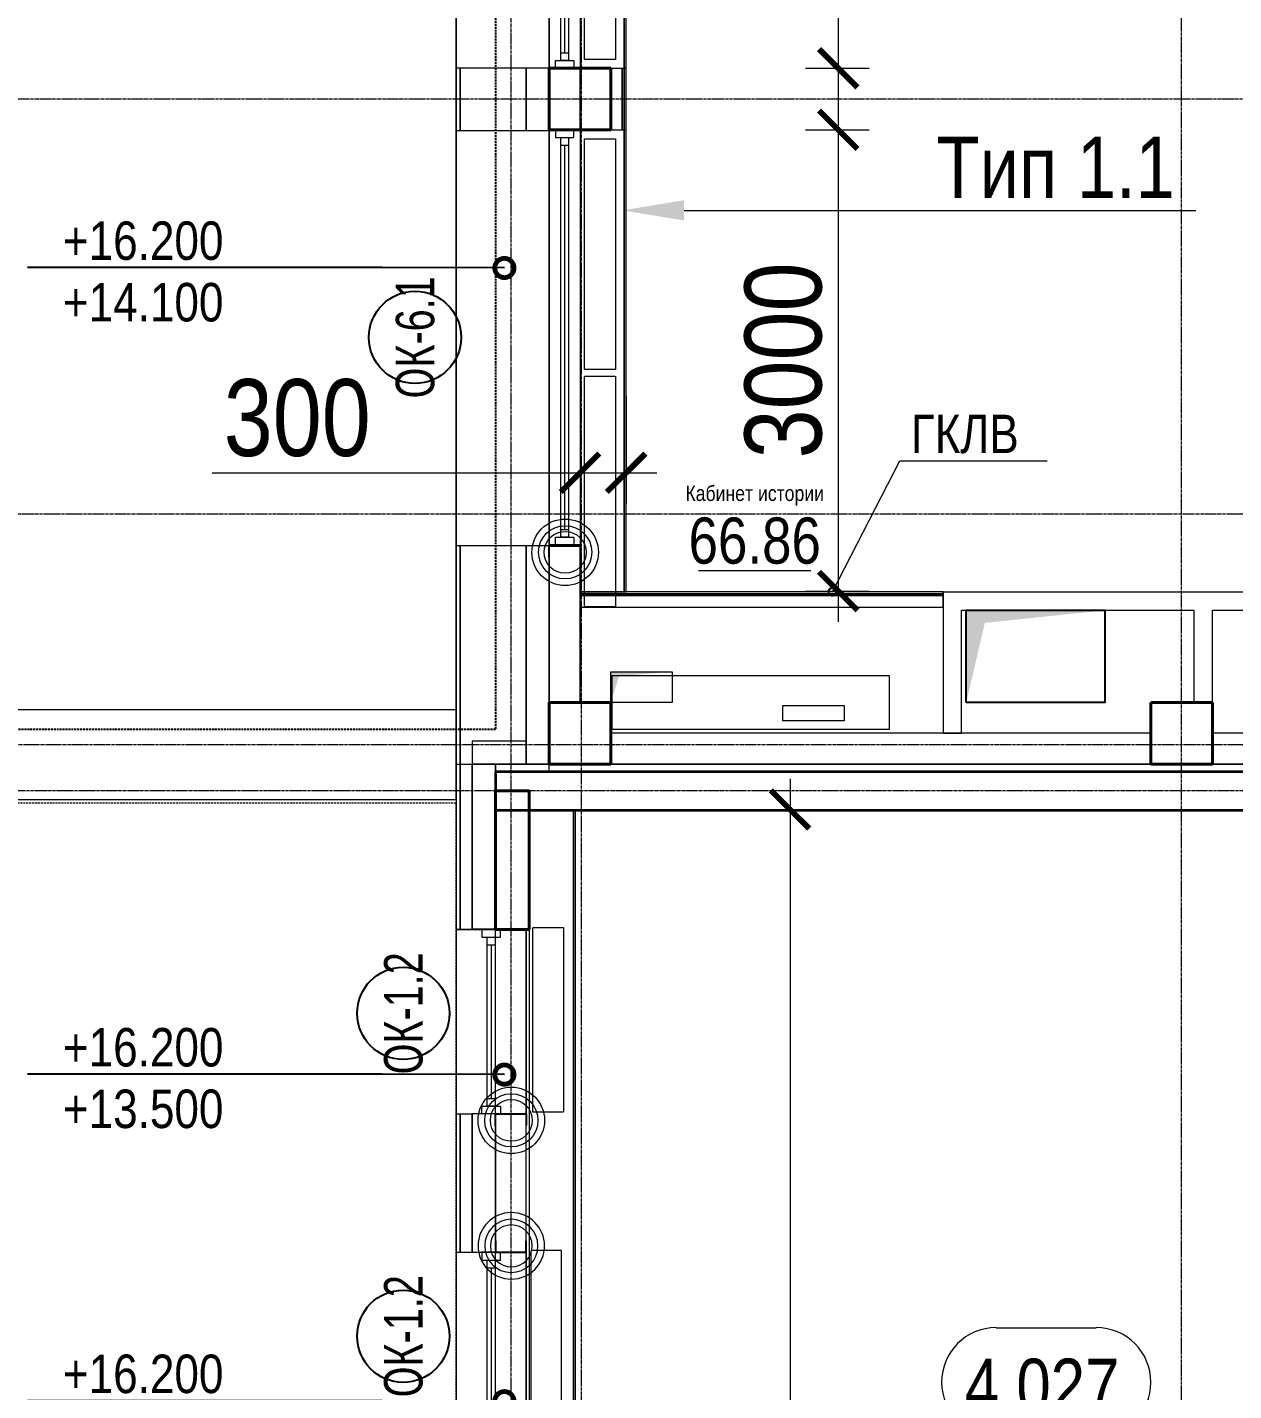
# Model space of a CAD drawing. Header units: millimetres. Extents: x -65509 to 912790, y 446 to 713294.
# Drawn here: x 432058 to 439900, y 570783 to 579650 of the extents above; entities that cross this region are included whole.
import ezdxf
from ezdxf import colors
from ezdxf.entities.mleader import LeaderData, LeaderLine
from ezdxf.enums import TextEntityAlignment as Align
from ezdxf.math import Vec2, Vec3

# ---------------------------------------------------------------- set-up
doc = ezdxf.new("R2010")
doc.units = ezdxf.units.MM
for name, pattern in [('CENTER2', [28.575, 19.05, -3.175, 3.175, -3.175]), ('DASHED', [19.05, 12.7, -6.35]), ('HIDDEN2', [4.7625, 3.175, -1.5875])]:
    doc.linetypes.add(name, pattern=pattern)
doc.layers.get('Defpoints').update_dxf_attribs({"color": 250})
for name, color, linetype, lineweight in [('A-AREA', 250, 'Continuous', 15), ('A-Wall_Материал_Газоблок_Контур', 250, 'Continuous', 0), ('АР_Area', 250, 'Continuous', 5), ('АР_Колонны', 250, 'Continuous', 30), ('АР_Окна', 250, 'Continuous', 5), ('АР_Окна марка', 250, 'Continuous', 9), ('АР_площадь пом', 250, 'Continuous', 5), ('АР_Размеры обшивки', 250, 'Continuous', 5), ('АР_Стены ЖБ', 250, 'Continuous', 35), ('АР_Стены кирпич', 250, 'Continuous', 20), ('АР_Стены ПЕНОблок', 250, 'Continuous', 20), ('АР_Стены_дефшов', 250, 'Continuous', 0), ('АР_Тонкая', 250, 'Continuous', 5), ('АР_Утеплитель', 250, 'Continuous', 0), ('АР_ФАСАД', 250, 'Continuous', 9), ('Зашивки ГКЛ на всю высоту', 250, 'Continuous', 25), ('КМ_Фахверки', 250, 'Continuous', 25), ('Марка окна', 250, 'Continuous', 25), ('ОВ_коллекторы', 250, 'Continuous', 25), ('ОВ_Отопление', 250, 'Continuous', 5), ('ОВ_Шахты_блок 4.1', 250, 'Continuous', 25), ('Размеры зашивки ГКЛ', 250, 'Continuous', 0), ('РД_Оси_100', 250, 'Continuous', 0)]:
    doc.layers.add(name, color=color, linetype=linetype, lineweight=lineweight)
doc.layers.add('АР_Делит', color=250, linetype='Continuous', lineweight=0, plot=False)
doc.layers.add('РД_Витраж_проем', color=250, linetype='Continuous', lineweight=0, plot=False)
doc.layers.add('АР_Отопительные приборы', color=1, linetype='HIDDEN2', lineweight=0, true_color=0xff0000)
doc.layers.add('Зашивка радиаторов тип 1 (фанера и МДФ)', color=7, linetype='Continuous', lineweight=0, true_color=0x000085)
doc.styles.add('Arial_09', font='ARIALN.TTF', dxfattribs={"width": 0.9})
doc.styles.add('Isocpeur3', font='isocpeur.ttf')
doc.styles.add('style1', font='ARIALN.TTF')
doc.dimstyles.new('Dim200_ареал', dxfattribs={"dimscale": 100, "dimtxt": 5, "dimasz": 2.5, "dimexe": 2, "dimexo": 2, "dimgap": 1, "dimtad": 1, "dimzin": 12, "dimdsep": 46, "dimtxsty": 'style1', "dimblk": 'ARCHTICK', "dimcen": 3, "dimdle": 2, "dimclrd": 256, "dimclre": 256, "dimaunit": 1, "dimadec": 0, "dimazin": 3, "dimtfac": 1, "dimtmove": 1, "dimatfit": 3, "dimldrblk": 'OPEN30', "dimfxl": 5, "dimfxlon": 1, "dimtolj": 1, "dimtzin": 0, "dimlwd": 9, "dimlwe": 9, "dimarcsym": 0})

# ---------------------------------------------------------------- blocks, each defined once
blk = doc.blocks.new('otv')
at = {"linetype": 'Continuous'}
blk.add_lwpolyline([(0, -1), (0, 0), (1, 0), (1, -1)], close=True, dxfattribs=at)
blk.add_solid([(0, -1), (0, 0), (0.1346, -0.1366), (1, 0)], dxfattribs=at)
blk = doc.blocks.new('_DotSmall')
at = {"color": 0, "linetype": 'ByBlock', "const_width": 0.5}
blk.add_lwpolyline([(-0.0625, 0, 1), (0.0625, 0, 1)], format="xyb", close=True, dxfattribs=at)
blk = doc.blocks.new('Ф_пеноблок 200')
at = {"layer": 'АР_Делит', "color": 1}
for radius in [216.3, 173, 136.2]:
    blk.add_circle((103.4, -41.9), radius, dxfattribs=at)
at = {"layer": 'КМ_Фахверки'}
blk.add_lwpolyline([(0, -75), (0, 0), (200, 0), (200, -75)], dxfattribs=at)
blk = doc.blocks.new('СОШ_2200_АР_ОСИ_М100_28.05.24')
at = {"layer": 'АР_Делит', "color": 5, "linetype": 'DASHED'}
blk.add_lwpolyline([(114955, 135155), (114955, -355), (93595.036, -355), (93595.036, 13855), (94145, 13855), (94145, 68320), (66055, 68320), (66055, 13857.73), (83455, 13857.73), (83455, -355), (45245, -355), (45245, 13145), (44695, 13145), (44695, 26755), (45245, 26755), (45245, 68320), (20455, 68320), (20455, 26755), (27955, 26755), (27955, 13145), (-355, 13145), (-355, 100855), (37145, 100855), (37145, 129155)], dxfattribs=at)
at = {"layer": 'РД_Оси_100', "linetype": 'CENTER2'}
for p, q in [((49960, -6155), (49960, 139938.679)), ((-5954.958, 72900), (95715.503, 72900))]:
    blk.add_line(p, q, dxfattribs=at)
for points in [[(45530, 139938.679), (45600, 139538.679), (45600, -6163.457)], [(46060, -6163.105), (46060, 139538.679), (46130, 139938.679)], [(119910, 70200), (-5954.958, 70200)], [(95715.503, 68700), (-5454.958, 68700), (-5954.958, 68850)], [(78274.959, 68400), (-5454.958, 68400), (-5954.958, 68250)]]:
    blk.add_lwpolyline(points, dxfattribs=at)
blk = doc.blocks.new('Bottom_L_1200')
at = {"layer": 'АР_Отопительные приборы'}
blk.add_lwpolyline([(600, -100), (-600, -100), (-600, 100), (600, 100)], close=True, dxfattribs=at)
blk = doc.blocks.new('Bottom_R_1200')
at = {"layer": 'АР_Отопительные приборы'}
blk.add_lwpolyline([(-600, -100), (600, -100), (600, 100), (-600, 100)], close=True, dxfattribs=at)
blk = doc.blocks.new('Bottom_L_1500')
at = {"layer": 'АР_Отопительные приборы'}
blk.add_lwpolyline([(750, -100), (-750, -100), (-750, 100), (750, 100)], close=True, dxfattribs=at)
blk = doc.blocks.new('_ArchTick')
at = {"color": 0, "linetype": 'ByBlock', "const_width": 0.15}
blk.add_lwpolyline([(-0.5, -0.5), (0.5, 0.5)], dxfattribs=at)
blk = doc.blocks.new('*D682')
at = {"layer": 'Defpoints', "color": 0, "lineweight": 25, "transparency": 16777216}
for p in [(436602.9, 574563.3), (436602.9, 565483.3), (437015.9, 565483.3)]:
    blk.add_point(p, dxfattribs=at)
at = {"layer": 'АР_Размеры обшивки', "lineweight": 9, "transparency": 16777216}
for p, q in [((437015.9, 574763.3), (437015.9, 565283.3)), ((436802.9, 574563.3), (437215.9, 574563.3)), ((436802.9, 565483.3), (437215.9, 565483.3))]:
    blk.add_line(p, q, dxfattribs=at)
at = {"layer": 'АР_Размеры обшивки', "lineweight": 9, "transparency": 16777216, "xscale": 250, "yscale": 250, "zscale": 250}
for p, rotation in [((437015.9, 574563.3), 90), ((437015.9, 565483.3), 270)]:
    blk.add_blockref('_ArchTick', p, dxfattribs=dict(at, rotation=rotation))
at = {"layer": 'АР_Размеры обшивки', "color": 0, "transparency": 16777216, "insert": (436660.6, 570023.3), "char_height": 500, "attachment_point": 5, "rotation": 90, "style": 'style1'}
blk.add_mtext('\\A1;9080', dxfattribs=at)
blk = doc.blocks.new('_Open30')
at = {"color": 0, "linetype": 'ByBlock', "lineweight": -2}
for p, q in [((-1, 0.268), (0, 0)), ((0, 0), (-1, -0.268)), ((0, 0), (-1, 0))]:
    blk.add_line(p, q, dxfattribs=at)
blk = doc.blocks.new('*D734')
at = {"layer": 'Defpoints', "color": 0, "lineweight": 25, "transparency": 16777216}
for p in [(435650.9, 577577.8), (435950.9, 577577.8), (435950.9, 576752.8)]:
    blk.add_point(p, dxfattribs=at)
at = {"layer": 'АР_Размеры обшивки', "lineweight": 9, "transparency": 16777216}
for p, q in [((435650.9, 577252.8), (435650.9, 576552.8)), ((435950.9, 577252.8), (435950.9, 576552.8)), ((433260.8, 576752.8), (435650.9, 576752.8)), ((435450.9, 576752.8), (436150.9, 576752.8))]:
    blk.add_line(p, q, dxfattribs=at)
at = {"layer": 'АР_Размеры обшивки', "lineweight": 9, "transparency": 16777216, "xscale": 250, "yscale": 250, "zscale": 250, "rotation": 180}
blk.add_blockref('_ArchTick', (435650.9, 576752.8), dxfattribs=at)
at = {"layer": 'АР_Размеры обшивки', "lineweight": 9, "transparency": 16777216, "xscale": 250, "yscale": 250, "zscale": 250}
blk.add_blockref('_ArchTick', (435950.9, 576752.8), dxfattribs=at)
at = {"layer": 'АР_Размеры обшивки', "color": 0, "transparency": 16777216, "insert": (433812.9, 577108.1), "char_height": 500, "attachment_point": 5, "style": 'style1'}
blk.add_mtext('\\A1;300', dxfattribs=at)
blk = doc.blocks.new('*D735')
at = {"layer": 'Defpoints', "color": 0, "lineweight": 25, "transparency": 16777216}
for p in [(436916.2, 578983.3), (436916.2, 575983.5), (437329.2, 575983.5)]:
    blk.add_point(p, dxfattribs=at)
at = {"layer": 'АР_Размеры обшивки', "lineweight": 9, "transparency": 16777216}
for p, q in [((437329.2, 579183.3), (437329.2, 575783.5)), ((437116.2, 578983.3), (437529.2, 578983.3)), ((437116.2, 575983.5), (437529.2, 575983.5))]:
    blk.add_line(p, q, dxfattribs=at)
at = {"layer": 'АР_Размеры обшивки', "lineweight": 9, "transparency": 16777216, "xscale": 250, "yscale": 250, "zscale": 250}
for p, rotation in [((437329.2, 578983.3), 90), ((437329.2, 575983.5), 270)]:
    blk.add_blockref('_ArchTick', p, dxfattribs=dict(at, rotation=rotation))
at = {"layer": 'АР_Размеры обшивки', "color": 0, "transparency": 16777216, "insert": (436973.9, 577483.4), "char_height": 500, "attachment_point": 5, "rotation": 90, "style": 'style1'}
blk.add_mtext('\\A1;3000', dxfattribs=at)
blk = doc.blocks.new('*D736')
at = {"layer": 'Defpoints', "color": 0, "lineweight": 25, "transparency": 16777216}
for p in [(436916.2, 584733.3), (436916.2, 579383.3), (437329.2, 579383.3)]:
    blk.add_point(p, dxfattribs=at)
at = {"layer": 'АР_Размеры обшивки', "lineweight": 9, "transparency": 16777216}
for p, q in [((437329.2, 584933.3), (437329.2, 579183.3)), ((437116.2, 584733.3), (437529.2, 584733.3)), ((437116.2, 579383.3), (437529.2, 579383.3))]:
    blk.add_line(p, q, dxfattribs=at)
at = {"layer": 'АР_Размеры обшивки', "lineweight": 9, "transparency": 16777216, "xscale": 250, "yscale": 250, "zscale": 250}
for p, rotation in [((437329.2, 584733.3), 90), ((437329.2, 579383.3), 270)]:
    blk.add_blockref('_ArchTick', p, dxfattribs=dict(at, rotation=rotation))
at = {"layer": 'АР_Размеры обшивки', "color": 0, "transparency": 16777216, "insert": (436973.9, 582058.3), "char_height": 500, "attachment_point": 5, "rotation": 90, "style": 'style1'}
blk.add_mtext('\\A1;5350', dxfattribs=at)
blk = doc.blocks.new('MOK-МаркаПом_овал_ареал')
for p, q in [((-2.986, 3.764), (3.522, 3.764)), ((-2.75, -3), (2.75, -3))]:
    blk.add_line(p, q)
for centre, radius, start, end in [((-2.986, 0.215), 3.55, 90, 270), ((3.522, 0.215), 3.55, 270, 90), ((-7.411, 0), 7.161, 0, 0.00095)]:
    blk.add_arc(centre, radius, start, end)
at = {"color": 0, "style": 'style1'}
blk.add_attdef('АР-ПОМЕЩЕНИЕ:НОМЕР', text='', height=3, dxfattribs=at).set_placement((0.261, 0), align=Align.MIDDLE)
blk = doc.blocks.new('MOK-МаркаПомещения1')
at = {"layer": 'A-AREA', "color": 0}
blk.add_line((-3.651, -1.944), (3.649, -1.944), dxfattribs=at)
at = {"layer": 'A-AREA', "color": 0, "style": 'style1'}
blk.add_attdef('АР-ПОМЕЩЕНИЕ:ПЛОЩАДЬ', text='', height=3, dxfattribs=at).set_placement((0, 0), align=Align.MIDDLE)
at = {"layer": 'Defpoints', "style": 'style1', "flags": 8}
blk.add_attdef('АР-ПОМЕЩЕНИЕ:НАИМЕНОВАНИЕ', text='', height=1, dxfattribs=at).set_placement((0, 2.956), align=Align.MIDDLE)
blk = doc.blocks.new('МОК-Наименование')
at = {"layer": 'Defpoints'}
blk.add_circle((0, 0), 3, dxfattribs=at)
at = {"color": 0, "linetype": 'ByBlock', "lineweight": -2, "style": 'Isocpeur3', "width": 0.8, "flags": 4}
blk.add_attdef('АР-ОКНО:НАИМЕНОВАНИЕ', text='', height=2.5, dxfattribs=at).set_placement((0, 0), align=Align.MIDDLE)

msp = doc.modelspace()

# ---------------------------------------------------------------- linework, layer by layer
at = {"layer": 'A-Wall_Материал_Газоблок_Контур', "linetype": 'Continuous', "lineweight": 0}
for p, q in [((434846.03, 580883.318), (434846.031, 579383.318)), ((435451.031, 579383.319), (435451.03, 580883.319)), ((435451.032, 576277.395), (435451.031, 578977.395)), ((435300.882, 572583.318), (435300.882, 573784.008)), ((435300.882, 570483.318), (435300.882, 571683.318))]:
    msp.add_line(p, q, dxfattribs=at)
at = {"layer": 'АР_Делит'}
msp.add_lwpolyline([(434845.882, 574628.318), (434845.882, 597588.318), (504555.882, 597588.318)], dxfattribs=at)
msp.add_lwpolyline([(437660.882, 575083.318), (435860.882, 575083.318), (435860.882, 575433.318), (437660.882, 575433.318)], close=True, dxfattribs=at)
at = {"layer": 'АР_Колонны', "linetype": 'HIDDEN2', "lineweight": 25}
for p, q in [((435450.882, 579383.318), (435850.882, 579383.318)), ((435450.882, 578983.318), (435450.882, 579383.318)), ((435850.882, 579383.318), (435850.882, 578983.318)), ((435850.882, 578983.318), (435450.882, 578983.318)), ((435451.032, 575258.799), (435851.032, 575258.799)), ((435451.032, 574858.318), (435451.032, 575258.799)), ((435851.032, 575258.799), (435851.032, 574858.318)), ((439360.882, 575258.318), (439760.882, 575258.318)), ((439360.882, 574858.318), (439360.882, 575258.318)), ((439760.882, 575258.318), (439760.882, 574858.318)), ((435851.032, 574858.318), (435451.032, 574858.318)), ((439760.882, 574858.318), (439360.882, 574858.318)), ((435100.882, 574683.318), (435320.882, 574683.318)), ((435100.882, 573783.318), (435100.882, 574683.318)), ((435320.882, 574683.318), (435320.882, 573783.318)), ((435320.882, 573783.318), (435100.882, 573783.318))]:
    msp.add_line(p, q, dxfattribs=at)
at = {"layer": 'АР_Колонны', "linetype": 'Continuous', "lineweight": 35}
for p, q in [((435850.882, 579383.318), (435450.882, 579383.318)), ((435450.882, 579383.318), (435450.882, 578983.318)), ((435850.882, 578983.318), (435850.882, 579383.318)), ((435450.882, 578983.318), (435850.882, 578983.318)), ((435851.032, 575258.799), (435451.032, 575258.799)), ((435451.032, 575258.799), (435451.032, 574858.318)), ((435851.032, 574858.318), (435851.032, 575258.799)), ((439760.882, 575258.318), (439360.882, 575258.318)), ((439360.882, 575258.318), (439360.882, 574858.318)), ((439760.882, 574858.318), (439760.882, 575258.318)), ((435451.032, 574858.318), (435851.032, 574858.318)), ((439360.882, 574858.318), (439760.882, 574858.318)), ((435320.882, 574683.318), (435100.882, 574683.318)), ((435100.882, 574683.318), (435100.882, 573783.318)), ((435320.882, 573783.318), (435320.882, 574683.318)), ((435100.882, 573783.318), (435320.882, 573783.318))]:
    msp.add_line(p, q, dxfattribs=at)
at = {"layer": 'АР_Окна', "linetype": 'Continuous', "lineweight": 5}
for p, q in [((435451.07, 580883.32), (435451.06, 579383.32)), ((435651.07, 580883.318), (435651.06, 579383.318)), ((435551.07, 580783.319), (435551.061, 579483.319)), ((435526.061, 579483.319), (435576.061, 579483.319)), ((435451.057, 578983.32), (435451.039, 576283.32)), ((435651.057, 578983.318), (435651.039, 576283.318)), ((435526.057, 578883.319), (435576.057, 578883.319)), ((435551.057, 578883.319), (435551.04, 576383.319)), ((435526.04, 576383.319), (435576.04, 576383.319)), ((435300.882, 573783.318), (435300.882, 572583.318)), ((435048.382, 573683.318), (435098.382, 573683.318)), ((435300.882, 571683.318), (435300.882, 570483.318)), ((435048.382, 571583.318), (435098.382, 571583.318))]:
    msp.add_line(p, q, dxfattribs=at)
for points in [[(435526.07, 580833.319), (435576.07, 580833.319), (435576.06, 579433.319), (435526.06, 579433.319)], [(435611.06, 579433.319), (435611.06, 579383.319), (435491.06, 579383.319), (435491.06, 579433.319)], [(435611.057, 578933.319), (435611.057, 578983.319), (435491.057, 578983.319), (435491.057, 578933.319)], [(435526.057, 578933.319), (435576.057, 578933.319), (435576.039, 576333.319), (435526.039, 576333.319)], [(435611.039, 576333.319), (435611.039, 576283.319), (435491.039, 576283.319), (435491.039, 576333.319)], [(435133.382, 573733.318), (435133.382, 573783.318), (435013.382, 573783.318), (435013.382, 573733.318)], [(435133.382, 571633.318), (435133.382, 571683.318), (435013.382, 571683.318), (435013.382, 571633.318)]]:
    msp.add_lwpolyline(points, close=True, dxfattribs=at)
at = {"layer": 'АР_Стены ЖБ', "linetype": 'Continuous', "lineweight": 40}
for p, q in [((435850.882, 579383.318), (435450.882, 579383.318)), ((435450.882, 579383.318), (435450.882, 578983.318)), ((435850.882, 578983.318), (435850.882, 579383.318)), ((435450.882, 578983.318), (435850.882, 578983.318)), ((435851.032, 575258.799), (435451.032, 575258.799)), ((435451.032, 575258.799), (435451.032, 574858.318)), ((435851.032, 574858.318), (435851.032, 575258.799)), ((439760.882, 575258.318), (439360.882, 575258.318)), ((439360.882, 575258.318), (439360.882, 574858.318)), ((439760.882, 574858.318), (439760.882, 575258.318)), ((435451.032, 574858.318), (435851.032, 574858.318)), ((439360.882, 574858.318), (439760.882, 574858.318)), ((435320.882, 574683.318), (435100.882, 574683.318)), ((435100.882, 574683.318), (435100.882, 573783.318)), ((435320.882, 573783.318), (435320.882, 574683.318)), ((435100.882, 573783.318), (435320.882, 573783.318))]:
    msp.add_line(p, q, dxfattribs=at)
at = {"layer": 'АР_Стены ЖБ', "linetype": 'Continuous', "lineweight": 35}
for p, q in [((435100.882, 574808.318), (435100.882, 574558.318)), ((443990.882, 574808.318), (435100.882, 574808.318)), ((435100.882, 574558.318), (443990.882, 574558.318))]:
    msp.add_line(p, q, dxfattribs=at)
at = {"layer": 'АР_Стены кирпич', "linetype": 'Continuous', "lineweight": 20}
for p, q in [((438010.875, 575978.318), (438010.874, 575058.325)), ((438010.875, 575978.318), (443200.882, 575978.318)), ((438130.874, 575058.325), (438130.875, 575858.318)), ((438130.875, 575858.318), (439640.882, 575858.318)), ((439640.882, 575858.318), (439640.882, 575258.324)), ((439760.882, 575858.318), (443200.882, 575858.318)), ((439760.882, 575258.324), (439760.882, 575858.318)), ((439640.882, 575258.324), (439760.882, 575258.324)), ((438010.874, 575058.325), (438130.874, 575058.325))]:
    msp.add_line(p, q, dxfattribs=at)
at = {"layer": 'АР_Стены ПЕНОблок', "linetype": 'Continuous', "lineweight": 20}
for p, q in [((435451.06, 579383.32), (435451.057, 578983.32)), ((435651.06, 579383.318), (435451.06, 579383.32)), ((435651.057, 578983.318), (435651.06, 579383.318)), ((435451.057, 578983.32), (435651.057, 578983.318)), ((435451.039, 576283.32), (435451.032, 575258.801)), ((435651.039, 576283.318), (435451.039, 576283.32)), ((435651.032, 575258.799), (435651.039, 576283.318)), ((435451.032, 575258.801), (435651.032, 575258.799)), ((435851.032, 575058.318), (435851.032, 574858.318)), ((439360.882, 575058.318), (435851.032, 575058.318)), ((439360.882, 574858.318), (439360.882, 575058.318)), ((439760.882, 575058.318), (439760.882, 574858.318)), ((442500.882, 575058.318), (439760.882, 575058.318)), ((435851.032, 574858.318), (439360.882, 574858.318)), ((439760.882, 574858.318), (442500.882, 574858.318)), ((435300.882, 573784.008), (435100.882, 573784.008)), ((435100.882, 573784.008), (435100.882, 573783.318)), ((435100.882, 573783.318), (435300.882, 573783.318)), ((435300.882, 573783.318), (435300.882, 573784.008)), ((435300.882, 571683.318), (435300.882, 572583.318)), ((435100.882, 571683.318), (435300.882, 571683.318))]:
    msp.add_line(p, q, dxfattribs=at)
at = {"layer": 'АР_Стены_дефшов', "linetype": 'Continuous', "lineweight": 0}
for p, q in [((435100.882, 574858.318), (435100.882, 574808.318)), ((443990.882, 574858.318), (435100.882, 574858.318)), ((435100.882, 574808.318), (443990.882, 574808.318))]:
    msp.add_line(p, q, dxfattribs=at)
at = {"layer": 'АР_Тонкая', "linetype": 'Continuous', "lineweight": 5}
for p, q in [((434871.031, 579383.318), (434846.031, 579383.318)), ((434846.031, 579383.318), (434846.031, 578977.395)), ((435301.031, 579383.319), (434871.031, 579383.318)), ((434871.031, 579383.318), (434871.031, 578977.395)), ((434871.031, 578977.395), (434871.031, 579383.318)), ((435301.031, 578977.395), (435301.031, 579383.319)), ((434846.031, 578977.395), (434871.031, 578977.395)), ((434871.031, 578977.395), (435301.031, 578977.395)), ((434871.032, 576277.395), (434846.032, 576277.395)), ((434846.032, 576277.395), (434846.032, 574858.318)), ((435301.032, 576277.395), (434871.032, 576277.395)), ((434871.032, 576277.395), (434871.032, 574858.318)), ((434871.032, 574858.318), (434871.032, 576277.395)), ((435301.032, 574858.318), (435301.032, 576277.395)), ((434845.878, 574858.287), (434950.878, 574858.288)), ((434845.878, 574858.287), (434845.882, 573783.317)), ((434846.032, 574858.318), (434871.032, 574858.318)), ((434870.878, 574858.287), (434870.882, 573783.317)), ((434870.882, 573783.317), (434870.878, 574858.287)), ((434871.032, 574858.318), (435301.032, 574858.318)), ((434950.882, 573783.318), (434950.878, 574858.288)), ((434845.882, 573784.008), (434950.882, 573784.008)), ((434845.882, 573784.008), (434845.882, 573783.318)), ((434845.882, 573783.318), (434950.882, 573783.318)), ((434845.882, 573783.317), (434950.882, 573783.318)), ((434870.882, 573784.008), (434870.882, 573783.318)), ((434870.882, 573783.318), (434870.882, 573784.008)), ((434950.882, 573783.318), (434950.882, 573784.008)), ((434845.882, 571683.318), (434950.882, 571683.318))]:
    msp.add_line(p, q, dxfattribs=at)
at = {"layer": 'АР_Утеплитель', "linetype": 'Continuous', "lineweight": 0}
for p, q in [((435451.031, 579383.319), (435301.031, 579383.319)), ((435301.031, 579383.319), (435301.031, 578977.395)), ((435451.031, 578977.395), (435451.031, 579383.319)), ((435301.031, 578977.395), (435451.031, 578977.395)), ((435451.032, 576277.395), (435301.032, 576277.395)), ((435301.032, 576277.395), (435301.032, 574858.318)), ((435451.032, 574858.318), (435451.032, 576277.395)), ((435303.366, 575008.306), (434950.851, 575008.275)), ((434950.851, 575008.275), (434950.864, 574858.275)), ((435303.379, 574858.306), (435303.366, 575008.306)), ((434950.864, 574858.275), (435303.379, 574858.306)), ((435100.878, 574858.288), (434950.878, 574858.288)), ((434950.878, 574858.288), (434950.882, 573783.318)), ((435100.882, 573783.318), (435100.878, 574858.288)), ((435301.032, 574858.318), (435451.032, 574858.318)), ((435100.882, 573784.008), (434950.882, 573784.008)), ((434950.882, 573784.008), (434950.882, 573783.318)), ((434950.882, 573783.318), (435100.882, 573783.318)), ((434950.882, 573783.318), (435100.882, 573783.318)), ((435100.882, 573783.318), (435100.882, 573784.008)), ((434950.882, 571683.318), (435100.882, 571683.318))]:
    msp.add_line(p, q, dxfattribs=at)
at = {"layer": 'Зашивка радиаторов тип 1 (фанера и МДФ)', "linetype": 'Continuous', "lineweight": 0}
for p, q in [((435651.098, 584733.318), (435651.179, 579383.319)), ((435938.679, 579383.323), (435938.598, 584733.323)), ((435938.598, 584733.323), (435938.679, 579383.323)), ((435951.179, 579383.323), (435951.098, 584733.323)), ((435651.179, 579383.319), (435951.179, 579383.323)), ((435651.179, 578983.318), (435651.133, 575978.549)), ((435651.179, 578983.318), (435951.179, 578983.313)), ((435938.633, 575978.548), (435938.679, 578983.313)), ((435938.679, 578983.313), (435938.633, 575978.548)), ((435951.133, 575978.548), (435951.179, 578983.313)), ((435651.133, 575978.549), (435951.133, 575978.548)), ((435320.882, 574558.318), (435320.769, 565483.262)), ((435320.882, 574558.318), (435620.882, 574558.315)), ((435608.269, 565483.258), (435608.382, 574558.315)), ((435608.382, 574558.315), (435608.269, 565483.258)), ((435620.769, 565483.258), (435620.882, 574558.315))]:
    msp.add_line(p, q, dxfattribs=at)
at = {"layer": 'Зашивки ГКЛ на всю высоту', "linetype": 'Continuous', "lineweight": 0}
for p, q in [((435850.88, 579383.318), (435950.88, 579383.319)), ((435850.88, 579383.318), (435850.882, 578983.318)), ((435925.88, 579383.319), (435925.882, 578983.318)), ((435925.882, 578983.318), (435925.88, 579383.319)), ((435938.38, 579383.319), (435938.382, 578983.318)), ((435938.382, 578983.318), (435938.38, 579383.319)), ((435950.882, 578983.318), (435950.88, 579383.319)), ((435850.882, 578983.318), (435950.882, 578983.318)), ((435650.846, 575878.549), (435650.847, 575978.549)), ((435650.846, 575966.049), (435651.133, 575966.049)), ((435651.133, 575966.049), (435650.846, 575966.049)), ((435651.133, 575978.549), (435650.847, 575978.549)), ((438010.875, 575978.539), (435651.133, 575978.549)), ((435651.133, 575966.049), (438010.875, 575966.039)), ((438010.875, 575966.039), (435651.133, 575966.049)), ((438010.874, 575878.539), (438010.875, 575978.539)), ((435650.846, 575953.549), (435651.133, 575953.549)), ((435651.133, 575953.549), (435650.846, 575953.549)), ((435650.846, 575878.549), (435651.133, 575878.549)), ((435651.133, 575953.549), (438010.875, 575953.539)), ((438010.875, 575953.539), (435651.133, 575953.549)), ((435651.133, 575878.549), (438010.874, 575878.539))]:
    msp.add_line(p, q, dxfattribs=at)
at = {"layer": 'ОВ_коллекторы', "lineweight": 5}
msp.add_lwpolyline([(437368.383, 575139.826), (436968.383, 575139.826), (436968.383, 575239.826), (437368.383, 575239.826)], close=True, dxfattribs=at)
at = {"layer": 'РД_Витраж_проем', "linetype": 'Continuous', "lineweight": 0}
for p, q in [((434846.03, 580883.318), (434846.031, 579383.318)), ((435451.03, 580883.319), (435451.031, 579383.319)), ((435451.031, 578977.395), (435451.032, 576277.395))]:
    msp.add_line(p, q, dxfattribs=at)

# ---------------------------------------------------------------- block references
at = {"layer": 'АР_Area', "linetype": 'Continuous', "lineweight": 5}
ref = msp.add_blockref('MOK-МаркаПом_овал_ареал', (438654.426, 570816.933), dxfattribs=dict(at, xscale=100, yscale=100, zscale=100))
ref.add_attrib('АР-ПОМЕЩЕНИЕ:НОМЕР', '4.027', dxfattribs={"layer": '0', "color": 0, "height": 350, "style": 'style1'}).set_placement((438654.426, 570816.933), align=Align.MIDDLE)
ref.add_attrib('АР-ПОМЕЩЕНИЕ:НАИМЕНОВАНИЕ', 'Кабинет русского языка и литературы', dxfattribs={"layer": 'Defpoints', "color": 2, "height": 100, "style": 'style1'}).set_placement((438645.011, 570335.54), align=Align.MIDDLE)
at = {"layer": 'АР_Отопительные приборы'}
for name, p, rotation in [('Bottom_L_1500', (435781.046, 580189.132), 270), ('Bottom_L_1500', (435781.046, 578173.696), 270), ('Bottom_L_1500', (435781.046, 576630.057), 269.9999999999936), ('Bottom_L_1200', (435443.32, 573194.551), 270), ('Bottom_R_1200', (435430.882, 571094.551), 270)]:
    msp.add_blockref(name, p, dxfattribs=dict(at, rotation=rotation))
at = {"layer": 'АР_площадь пом', "linetype": 'Continuous', "lineweight": 5}
ref = msp.add_blockref('MOK-МаркаПомещения1', (436786.433, 576311.829), dxfattribs=dict(at, xscale=100, yscale=100, zscale=100))
ref.add_attrib('АР-ПОМЕЩЕНИЕ:НАИМЕНОВАНИЕ', 'Кабинет истории', dxfattribs={"layer": 'Defpoints', "height": 100, "style": 'style1'}).set_placement((436786.433, 576607.392), align=Align.MIDDLE)
ref.add_attrib('АР-ПОМЕЩЕНИЕ:ПЛОЩАДЬ', '66.86', dxfattribs={"layer": 'A-AREA', "color": 0, "height": 300, "style": 'style1'}).set_placement((436786.433, 576311.829), align=Align.MIDDLE)
at = {"layer": 'КМ_Фахверки'}
msp.add_blockref('Ф_пеноблок 200', (435450.882, 576277.394), dxfattribs=at)
at = {"layer": 'КМ_Фахверки', "xscale": -1, "rotation": 180}
msp.add_blockref('Ф_пеноблок 200', (435100.882, 571683.318), dxfattribs=at)
msp.add_blockref('Ф_пеноблок 200', (435100.882, 571683.318), dxfattribs=at)
at = {"layer": 'ОВ_Отопление', "xscale": 400, "yscale": 200}
msp.add_blockref('otv', (435850.882, 575458.318), dxfattribs=at)
at = {"layer": 'ОВ_Шахты_блок 4.1', "xscale": 900, "yscale": 600}
msp.add_blockref('otv', (438160.875, 575858.318), dxfattribs=at)

# ---------------------------------------------------------------- dimensions: what is measured, and where the dimension line sits
at = {"layer": 'АР_Размеры обшивки'}
for base, p1, p2, picture, middle in [((437329.176, 579383.323), (436916.179, 584733.318), (436916.24, 579383.323), '*D736', (436973.89, 582058.32)), ((437329.176, 575983.548), (436916.179, 578983.313), (436916.204, 575983.548), '*D735', (436973.89, 577483.43)), ((437015.882, 565483.318), (436602.884, 574563.314), (436602.882, 565483.318), '*D682', (436660.596, 570023.316))]:
    dim = msp.add_linear_dim(base=base, p1=p1, p2=p2, angle=90, dimstyle='Dim200_ареал', override={"dimdec": 0}, dxfattribs=at)
    dim.commit()
    dim.dimension.update_dxf_attribs({"geometry": picture, "text_midpoint": middle})

# ---------------------------------------------------------------- leaders
at = {"layer": 'Марка окна', "lineweight": 0, "ltscale": 20}
ml = msp.add_multileader_mtext('Standard', dxfattribs=at)
ml.set_content('+16.200\\P+13.500', color=256, style='style1')
ml.set_leader_properties(color=256, linetype='ByLayer', lineweight=-1)
ml.set_arrow_properties(name='DOTSMALL')
ml.build(insert=Vec2(0, 0))
ml.multileader.update_dxf_attribs({"text_left_attachment_type": 6, "text_right_attachment_type": 6, "dogleg_length": 200, "arrow_head_size": 250})
ctx = ml.context
ctx.base_point, ctx.char_height, ctx.arrow_head_size, ctx.landing_gap_size, ctx.plane_origin = Vec3(432290.1, 572841.749), 250, 250, 0, Vec3(432685.077, 572157.222)
ctx.left_attachment, ctx.right_attachment = 6, 6
notes = []
notes.append((ctx, [(0, (1, 1, 0), (434365.177, 572841.749), (-1, 0), 1061.605, [(0, [(435159.291, 572839.078)], 0, [])])]))
ctx.mtext.insert, ctx.mtext.line_spacing_factor, ctx.mtext.flow_direction = Vec3(432290.1, 573141.749), 0.96, 5
ctx.mtext.has_bg_fill, ctx.mtext.bg_color, ctx.mtext.bg_scale_factor, ctx.mtext.bg_transparency, ctx.mtext.use_window_bg_color = 1, -1027028792, 1.5, 0, 1
ml = msp.add_multileader_mtext('Standard', dxfattribs=at)
ml.set_content('+16.200\\P+13.500', color=256, style='style1')
ml.set_leader_properties(color=256, linetype='ByLayer', lineweight=-1)
ml.set_arrow_properties(name='DOTSMALL')
ml.build(insert=Vec2(0, 0))
ml.multileader.update_dxf_attribs({"text_left_attachment_type": 6, "text_right_attachment_type": 6, "dogleg_length": 200, "arrow_head_size": 250})
ctx = ml.context
ctx.base_point, ctx.char_height, ctx.arrow_head_size, ctx.landing_gap_size, ctx.plane_origin = Vec3(432290.1, 570718.192), 250, 250, 0, Vec3(432685.077, 570033.665)
ctx.left_attachment, ctx.right_attachment = 6, 6
notes.append((ctx, [(0, (1, 1, 0), (434365.177, 570718.192), (-1, 0), 1061.605, [(0, [(435159.291, 570715.522)], 0, [])])]))
ctx.mtext.insert, ctx.mtext.line_spacing_factor, ctx.mtext.flow_direction = Vec3(432290.1, 571018.192), 0.96, 5
ctx.mtext.has_bg_fill, ctx.mtext.bg_color, ctx.mtext.bg_scale_factor, ctx.mtext.bg_transparency, ctx.mtext.use_window_bg_color = 1, -1027028792, 1.5, 0, 1
at = {"layer": 'Размеры зашивки ГКЛ'}
ml = msp.add_multileader_mtext('Standard', dxfattribs=at)
ml.set_content('\\pxsm1;Тип 1.1 ', color=(0, 0, 138), style='style1')
ml.set_leader_properties(color=256, linetype='ByLayer', lineweight=9)
ml.build(insert=Vec2(0, 0))
ml.multileader.update_dxf_attribs({"has_dogleg": 0, "text_left_attachment_type": 6, "text_right_attachment_type": 6, "text_bottom_attachment_type": 10, "dogleg_length": 25, "arrow_head_size": 400})
ctx = ml.context
ctx.base_point, ctx.char_height, ctx.arrow_head_size, ctx.landing_gap_size, ctx.plane_origin = Vec3(437918.042, 578459.086), 400, 400, 50, Vec3(430133.145, 585429.65)
ctx.left_attachment, ctx.right_attachment, ctx.top_attachment = 6, 6, 10
notes.append((ctx, [(0, (1, 1, 0), (437893.042, 578459.086), (1, 0), 25, [(1, [(435927.276, 578459.086)], 0, [])])]))
ctx.mtext.insert, ctx.mtext.width, ctx.mtext.defined_height, ctx.mtext.line_spacing_factor, ctx.mtext.flow_direction = Vec3(437968.042, 578939.086), 1668.44707, 600, 0.3, 5
ml = msp.add_multileader_mtext('Standard', dxfattribs=at)
ml.set_content('\\pxsm1;ГКЛВ', color=256, style='style1')
ml.set_leader_properties(color=256, linetype='ByLayer', lineweight=9)
ml.set_arrow_properties(name='DOTSMALL')
ml.build(insert=Vec2(0, 0))
ml.multileader.update_dxf_attribs({"text_left_attachment_type": 6, "text_right_attachment_type": 6, "text_bottom_attachment_type": 10, "dogleg_length": 25, "arrow_head_size": 100})
ctx = ml.context
ctx.base_point, ctx.char_height, ctx.arrow_head_size, ctx.landing_gap_size, ctx.plane_origin = Vec3(437753.882, 576830.318), 250, 100, 50, Vec3(428131.027, 584178.997)
ctx.left_attachment, ctx.right_attachment, ctx.top_attachment = 6, 6, 10
notes.append((ctx, [(0, (1, 1, 0), (437728.882, 576830.318), (1, 0), 25, [(1, [(437290.882, 575978.539)], 0, [])])]))
ctx.mtext.insert, ctx.mtext.width, ctx.mtext.defined_height, ctx.mtext.line_spacing_factor, ctx.mtext.flow_direction = Vec3(437803.882, 577130.318), 1126.26794, 600, 0.3, 5
for ctx, leaders in notes:
    for number, flags, end, landing, length, lines in leaders:
        leader = LeaderData()
        leader.index, (leader.has_last_leader_line, leader.has_dogleg_vector, leader.attachment_direction) = number, flags
        leader.last_leader_point, leader.dogleg_vector, leader.dogleg_length = Vec3(end), Vec3(landing), length
        for number, points, colour, breaks in lines:
            line = LeaderLine()
            line.index, line.vertices, line.color, line.breaks = number, Vec3.list(points), colors.encode_raw_color(colour), breaks
            leader.lines.append(line)
        ctx.leaders.append(leader)

# ---------------------------------------------------------------- next in the draw order: linework, layer by layer
at = {"layer": 'A-Wall_Материал_Газоблок_Контур', "linetype": 'Continuous', "lineweight": 0}
for p, q in [((434845.882, 573784.008), (434845.882, 572583.318)), ((434845.882, 571683.318), (434845.882, 570483.318))]:
    msp.add_line(p, q, dxfattribs=at)
at = {"layer": 'АР_Окна', "linetype": 'Continuous', "lineweight": 5}
for p, q in [((434845.882, 573783.318), (434845.882, 572583.318)), ((435073.382, 573683.318), (435073.382, 572683.318)), ((435048.382, 572683.318), (435098.382, 572683.318)), ((434845.882, 571683.318), (434845.882, 570483.318)), ((435073.382, 571583.318), (435073.382, 570583.318))]:
    msp.add_line(p, q, dxfattribs=at)
for points in [[(435048.382, 573733.318), (435098.382, 573733.318), (435098.382, 572633.318), (435048.382, 572633.318)], [(435133.382, 572633.318), (435133.382, 572583.318), (435013.382, 572583.318), (435013.382, 572633.318)], [(435048.382, 571633.318), (435098.382, 571633.318), (435098.382, 570533.318), (435048.382, 570533.318)]]:
    msp.add_lwpolyline(points, close=True, dxfattribs=at)
at = {"layer": 'АР_Стены ПЕНОблок', "linetype": 'Continuous', "lineweight": 20}
for p, q in [((435300.882, 572583.318), (435100.882, 572583.318)), ((435100.882, 572583.318), (435100.882, 571683.318))]:
    msp.add_line(p, q, dxfattribs=at)
at = {"layer": 'АР_Тонкая', "linetype": 'Continuous', "lineweight": 5}
for p, q in [((434845.882, 572583.318), (434950.882, 572583.318)), ((434845.882, 572583.318), (434845.882, 571683.318)), ((434870.882, 572583.318), (434870.882, 571683.318)), ((434870.882, 571683.318), (434870.882, 572583.318)), ((434950.882, 571683.318), (434950.882, 572583.318))]:
    msp.add_line(p, q, dxfattribs=at)
at = {"layer": 'АР_Утеплитель', "linetype": 'Continuous', "lineweight": 0}
for p, q in [((435100.882, 572583.318), (434950.882, 572583.318)), ((434950.882, 572583.318), (434950.882, 571683.318)), ((435100.882, 571683.318), (435100.882, 572583.318))]:
    msp.add_line(p, q, dxfattribs=at)
at = {"layer": 'АР_ФАСАД'}
for points in [[(434870.882, 532453.318), (409470.882, 532453.318), (409470.882, 575213.318), (434845.882, 575213.318)], [(434870.882, 533038.318), (410055.882, 533038.318), (410055.882, 574628.318), (434845.882, 574628.318)]]:
    msp.add_lwpolyline(points, dxfattribs=at)

# ---------------------------------------------------------------- next in the draw order: block references
at = {"layer": 'АР_Окна марка', "linetype": 'Continuous', "lineweight": 9}
ref = msp.add_blockref('МОК-Наименование', (434502.226, 573237.67, -900), dxfattribs=dict(at, xscale=100, yscale=100, zscale=100, rotation=90))
ref.add_attrib('АР-ОКНО:НАИМЕНОВАНИЕ', 'ОК-1.2', dxfattribs={"layer": '0', "color": 0, "linetype": 'ByBlock', "lineweight": -2, "height": 250, "rotation": 90, "style": 'Arial_09', "width": 0.9}).set_placement((434502.226, 573237.67, -900), align=Align.MIDDLE)
ref = msp.add_blockref('МОК-Наименование', (434502.226, 571137.67, -900), dxfattribs=dict(at, xscale=100, yscale=100, zscale=100, rotation=90))
ref.add_attrib('АР-ОКНО:НАИМЕНОВАНИЕ', 'ОК-1.2', dxfattribs={"layer": '0', "color": 0, "linetype": 'ByBlock', "lineweight": -2, "height": 250, "rotation": 90, "style": 'Arial_09', "width": 0.9}).set_placement((434502.226, 571137.67, -900), align=Align.MIDDLE)
at = {"layer": 'КМ_Фахверки'}
msp.add_blockref('Ф_пеноблок 200', (435100.882, 572583.318), dxfattribs=at)
msp.add_blockref('Ф_пеноблок 200', (435100.882, 572583.318), dxfattribs=at)

# ---------------------------------------------------------------- next in the draw order: leaders
at = {"layer": 'Марка окна', "lineweight": 0, "ltscale": 20}
ml = msp.add_multileader_mtext('Standard', dxfattribs=at)
ml.set_content('+16.200\\P+14.100', color=256, style='style1')
ml.set_leader_properties(color=256, linetype='ByLayer', lineweight=-1)
ml.set_arrow_properties(name='DOTSMALL')
ml.build(insert=Vec2(0, 0))
ml.multileader.update_dxf_attribs({"text_left_attachment_type": 6, "text_right_attachment_type": 6, "dogleg_length": 200, "arrow_head_size": 250})
ctx = ml.context
ctx.base_point, ctx.char_height, ctx.arrow_head_size, ctx.landing_gap_size, ctx.plane_origin = Vec3(432290.1, 578087.037), 250, 250, 0, Vec3(432685.077, 577402.51)
ctx.left_attachment, ctx.right_attachment = 6, 6
notes = []
notes.append((ctx, [(0, (1, 1, 0), (434365.177, 578087.037), (-1, 0), 1061.605, [(0, [(435159.291, 578084.367)], 0, [])])]))
ctx.mtext.insert, ctx.mtext.line_spacing_factor, ctx.mtext.flow_direction = Vec3(432290.1, 578387.037), 0.96, 5
ctx.mtext.has_bg_fill, ctx.mtext.bg_color, ctx.mtext.bg_scale_factor, ctx.mtext.bg_transparency, ctx.mtext.use_window_bg_color = 1, -1027028792, 1.5, 0, 1
for ctx, leaders in notes:
    for number, flags, end, landing, length, lines in leaders:
        leader = LeaderData()
        leader.index, (leader.has_last_leader_line, leader.has_dogleg_vector, leader.attachment_direction) = number, flags
        leader.last_leader_point, leader.dogleg_vector, leader.dogleg_length = Vec3(end), Vec3(landing), length
        for number, points, colour, breaks in lines:
            line = LeaderLine()
            line.index, line.vertices, line.color, line.breaks = number, Vec3.list(points), colors.encode_raw_color(colour), breaks
            leader.lines.append(line)
        ctx.leaders.append(leader)

# ---------------------------------------------------------------- next in the draw order: linework, layer by layer
at = {"layer": 'A-Wall_Материал_Газоблок_Контур', "linetype": 'Continuous', "lineweight": 0}
msp.add_line((434846.031, 578977.395), (434846.032, 576277.395), dxfattribs=at)
at = {"layer": 'АР_Делит', "linetype": 'DASHED', "lineweight": 25}
msp.add_lwpolyline([(417300.882, 593483.318), (435100.882, 593483.318), (435100.882, 575083.318), (417300.882, 575083.318)], close=True, dxfattribs=at)
at = {"layer": 'КМ_Фахверки', "lineweight": 5}
msp.add_lwpolyline([(435451.032, 597333.318), (504300.882, 597333.318), (504300.882, 506183.318), (435100.882, 506183.318), (435100.882, 574808.318), (435451.032, 574808.318), (435451.032, 597333.318)], dxfattribs=at)
at = {"layer": 'РД_Витраж_проем', "linetype": 'Continuous', "lineweight": 0}
msp.add_line((434846.031, 578977.395), (434846.032, 576277.395), dxfattribs=at)

# ---------------------------------------------------------------- next in the draw order: block references
at = {"layer": 'АР_Окна марка', "linetype": 'Continuous', "lineweight": 9}
ref = msp.add_blockref('МОК-Наименование', (434578.548, 577633.315, -300), dxfattribs=dict(at, xscale=100, yscale=100, zscale=100, rotation=90))
ref.add_attrib('АР-ОКНО:НАИМЕНОВАНИЕ', 'ОК-6.1', dxfattribs={"layer": '0', "color": 0, "linetype": 'ByBlock', "lineweight": -2, "height": 250, "rotation": 90, "style": 'Arial_09', "width": 0.9}).set_placement((434578.548, 577633.315, -300), align=Align.MIDDLE)
at = {"layer": 'РД_Оси_100'}
msp.add_blockref('СОШ_2200_АР_ОСИ_М100_28.05.24', (389600.882, 506283.318), dxfattribs=at)

# ---------------------------------------------------------------- next in the draw order: dimensions: what is measured, and where the dimension line sits
at = {"layer": 'АР_Размеры обшивки'}
dim = msp.add_linear_dim(base=(435950.885, 576752.799), p1=(435650.882, 577577.799), p2=(435950.885, 577577.795), dimstyle='Dim200_ареал', override={"dimdec": 0}, dxfattribs=at)
dim.commit()
dim.dimension.update_dxf_attribs({"geometry": '*D734', "text_midpoint": (433812.882, 577101.799), "dimtype": 160})

doc.saveas('drawing.dxf')
